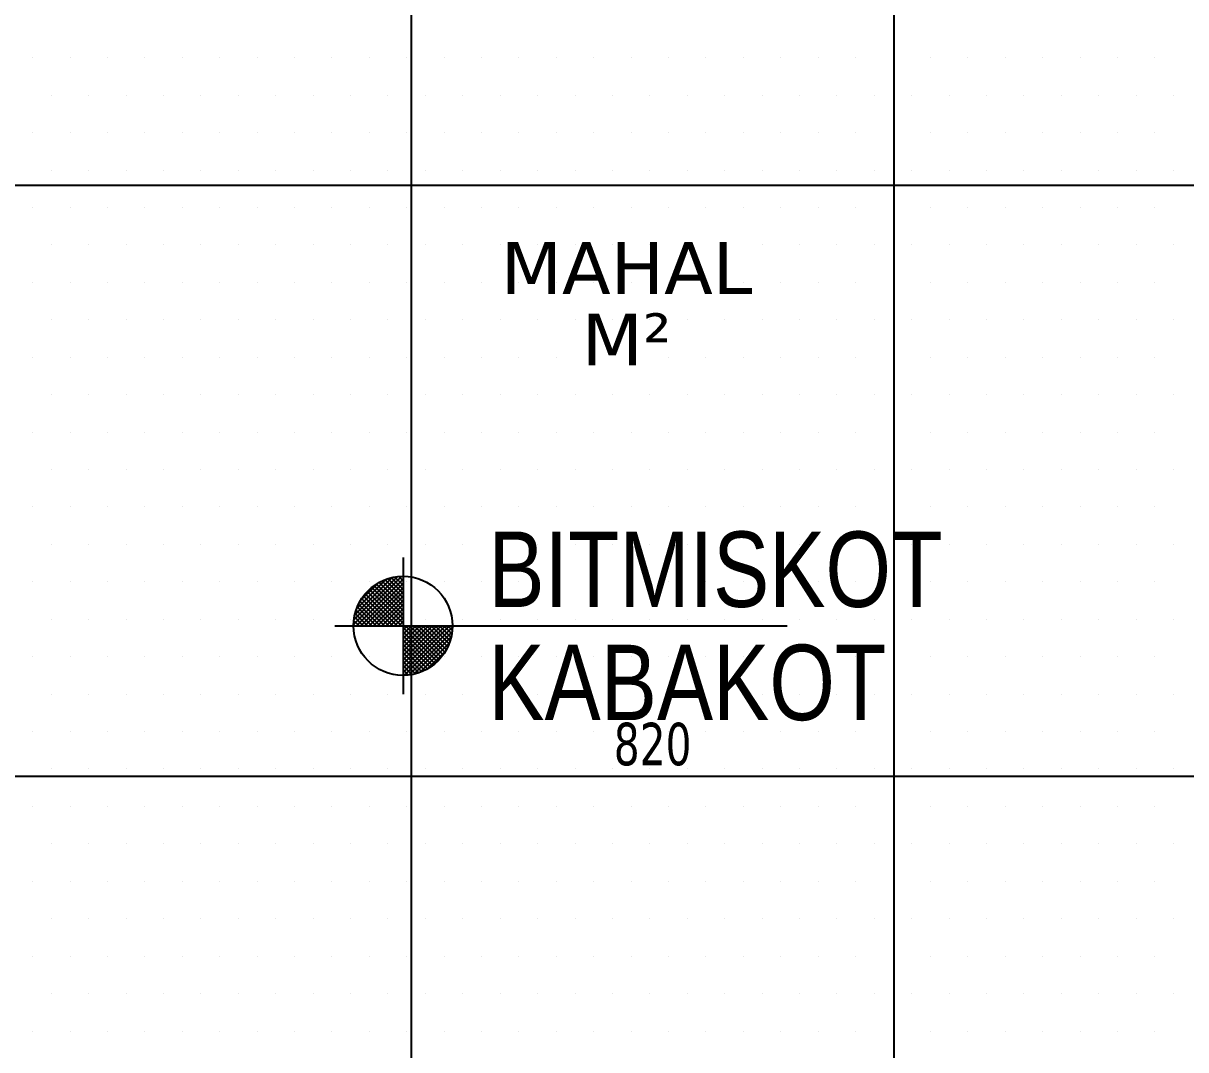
# Model space of a CAD drawing. Header units: millimetres. Extents: x 43168.9 to 43194.6, y -25545.1 to -25543.4.
# Drawn here: x 43176.5325 to 43176.6311, y -25544.1772 to -25544.0901 of the extents above; entities that cross this region are included whole.
import ezdxf
from ezdxf.enums import TextEntityAlignment as Align

# ---------------------------------------------------------------- set-up
doc = ezdxf.new("R2010")
doc.units = ezdxf.units.MM
doc.header["$LTSCALE"] = 200
doc.linetypes.add('DASHDOT2', pattern=[0.5, 0.25, -0.125, 0, -0.125])
for name, color, linetype in [('aks_sgh', 5, 'DASHDOT2'), ('olcuic_sgh', 183, 'Continuous'), ('tarama-zemin_sgh', 197, 'Continuous')]:
    doc.layers.add(name, color=color, linetype=linetype)
doc.styles.add('dim', font='VERDANA.TTF', dxfattribs={"width": 0.7})
doc.styles.add('text1', font='VERDANA.TTF')
doc.styles.add('text2', font='arial.ttf')

msp = doc.modelspace()

# ---------------------------------------------------------------- linework, layer by layer
at = {"color": 0}
for p, q in [((43176.564701, -25544.135457), (43176.564701, -25544.147057)), ((43176.558901, -25544.141257), (43176.597301, -25544.141257))]:
    msp.add_line(p, q, dxfattribs=at)
for p, q in [((43176.56051, -25544.141137), (43176.564584, -25544.137063)), ((43176.560539, -25544.140749), (43176.564195, -25544.137093)), ((43176.560626, -25544.140303), (43176.563766, -25544.137162)), ((43176.560749, -25544.141257), (43176.564701, -25544.137306)), ((43176.560773, -25544.139797), (43176.563255, -25544.137315)), ((43176.561099, -25544.139111), (43176.562553, -25544.137657)), ((43176.561108, -25544.141257), (43176.564701, -25544.137665)), ((43176.561468, -25544.141257), (43176.564701, -25544.138024)), ((43176.564701, -25544.140677), (43176.56204, -25544.138016)), ((43176.564701, -25544.140318), (43176.562244, -25544.137861)), ((43176.564701, -25544.139958), (43176.56246, -25544.137718)), ((43176.564701, -25544.139599), (43176.562679, -25544.137577)), ((43176.564701, -25544.13924), (43176.562925, -25544.137465)), ((43176.564701, -25544.138881), (43176.563172, -25544.137352)), ((43176.564701, -25544.138522), (43176.563438, -25544.137259)), ((43176.564701, -25544.138162), (43176.563715, -25544.137177)), ((43176.564701, -25544.137803), (43176.564019, -25544.137121)), ((43176.564701, -25544.137444), (43176.564332, -25544.137075)), ((43176.564701, -25544.137085), (43176.564674, -25544.137058)), ((43176.563485, -25544.141257), (43176.561191, -25544.138963)), ((43176.563844, -25544.141257), (43176.561338, -25544.138751)), ((43176.564203, -25544.141257), (43176.561501, -25544.138555)), ((43176.564562, -25544.141257), (43176.561664, -25544.138358)), ((43176.561827, -25544.141257), (43176.564701, -25544.138383)), ((43176.564701, -25544.141036), (43176.561851, -25544.138186)), ((43176.562186, -25544.141257), (43176.564701, -25544.138743)), ((43176.562048, -25544.141257), (43176.560717, -25544.139926)), ((43176.562407, -25544.141257), (43176.560825, -25544.139675)), ((43176.562766, -25544.141257), (43176.560933, -25544.139424)), ((43176.563126, -25544.141257), (43176.561053, -25544.139185)), ((43176.562545, -25544.141257), (43176.564701, -25544.139102)), ((43176.562905, -25544.141257), (43176.564701, -25544.139461)), ((43176.563264, -25544.141257), (43176.564701, -25544.13982)), ((43176.56097, -25544.141257), (43176.560534, -25544.140821)), ((43176.561329, -25544.141257), (43176.560577, -25544.140505)), ((43176.561689, -25544.141257), (43176.560647, -25544.140215)), ((43176.563623, -25544.141257), (43176.564701, -25544.140179)), ((43176.563982, -25544.141257), (43176.564701, -25544.140539)), ((43176.564341, -25544.141257), (43176.564701, -25544.140898)), ((43176.560611, -25544.141257), (43176.560508, -25544.141154)), ((43176.564701, -25544.141616), (43176.56506, -25544.141257)), ((43176.564701, -25544.141975), (43176.565419, -25544.141257)), ((43176.564701, -25544.142335), (43176.565778, -25544.141257)), ((43176.564701, -25544.142694), (43176.566137, -25544.141257)), ((43176.564701, -25544.143053), (43176.566497, -25544.141257)), ((43176.564701, -25544.143412), (43176.566856, -25544.141257)), ((43176.564701, -25544.143772), (43176.567215, -25544.141257)), ((43176.564701, -25544.144131), (43176.567574, -25544.141257)), ((43176.564701, -25544.14449), (43176.567933, -25544.141257)), ((43176.564701, -25544.144849), (43176.568293, -25544.141257)), ((43176.564701, -25544.145208), (43176.568652, -25544.141257)), ((43176.567599, -25544.144294), (43176.564701, -25544.141395)), ((43176.567403, -25544.144457), (43176.564701, -25544.141754)), ((43176.56482, -25544.145448), (43176.568895, -25544.141373)), ((43176.567772, -25544.144107), (43176.564922, -25544.141257)), ((43176.565209, -25544.145418), (43176.568865, -25544.141762)), ((43176.567942, -25544.143918), (43176.565281, -25544.141257)), ((43176.568097, -25544.143714), (43176.56564, -25544.141257)), ((43176.568239, -25544.143497), (43176.565999, -25544.141257)), ((43176.56838, -25544.143279), (43176.566358, -25544.141257)), ((43176.568493, -25544.143032), (43176.566718, -25544.141257)), ((43176.568605, -25544.142786), (43176.567077, -25544.141257)), ((43176.568699, -25544.14252), (43176.567436, -25544.141257)), ((43176.56878, -25544.142242), (43176.567795, -25544.141257)), ((43176.568836, -25544.141939), (43176.568154, -25544.141257)), ((43176.568883, -25544.141626), (43176.568514, -25544.141257)), ((43176.568899, -25544.141283), (43176.568873, -25544.141257)), ((43176.567207, -25544.14462), (43176.564701, -25544.142114)), ((43176.566994, -25544.144767), (43176.564701, -25544.142473)), ((43176.566773, -25544.144904), (43176.564701, -25544.142832)), ((43176.565655, -25544.145332), (43176.568795, -25544.142191)), ((43176.566161, -25544.145185), (43176.568643, -25544.142703)), ((43176.566534, -25544.145024), (43176.564701, -25544.143191)), ((43176.566282, -25544.145132), (43176.564701, -25544.14355)), ((43176.566031, -25544.145241), (43176.564701, -25544.14391)), ((43176.566847, -25544.144858), (43176.568301, -25544.143404)), ((43176.565742, -25544.145311), (43176.564701, -25544.144269)), ((43176.565453, -25544.145381), (43176.564701, -25544.144628)), ((43176.565137, -25544.145424), (43176.564701, -25544.144987)), ((43176.564803, -25544.145449), (43176.564701, -25544.145347))]:
    msp.add_line(p, q)
msp.add_circle((43176.564701, -25544.141257), 0.0042, dxfattribs=at)
at = {"layer": 'aks_sgh'}
msp.add_line((43176.98688, -25544.103919), (43176.184878, -25544.103919), dxfattribs=at)
at = {"layer": 'olcuic_sgh'}
for p, q in [((43176.565397, -25543.91366), (43176.565397, -25544.465169)), ((43176.606361, -25543.91366), (43176.606361, -25544.465169)), ((43176.503629, -25544.154003), (43176.668129, -25544.154003))]:
    msp.add_line(p, q, dxfattribs=at)
at = {"layer": 'tarama-zemin_sgh'}
for p, q in [((43176.533262, -25544.093075), (43176.533262, -25544.093075)), ((43176.536437, -25544.093075), (43176.536437, -25544.093075)), ((43176.539612, -25544.093075), (43176.539612, -25544.093075)), ((43176.542787, -25544.093075), (43176.542787, -25544.093075)), ((43176.545962, -25544.093075), (43176.545962, -25544.093075)), ((43176.549137, -25544.093075), (43176.549137, -25544.093075)), ((43176.552312, -25544.093075), (43176.552312, -25544.093075)), ((43176.555487, -25544.093075), (43176.555487, -25544.093075)), ((43176.558662, -25544.093075), (43176.558662, -25544.093075)), ((43176.561837, -25544.093075), (43176.561837, -25544.093075)), ((43176.565012, -25544.093075), (43176.565012, -25544.093075)), ((43176.568187, -25544.093075), (43176.568187, -25544.093075)), ((43176.571362, -25544.093075), (43176.571362, -25544.093075)), ((43176.574537, -25544.093075), (43176.574537, -25544.093075)), ((43176.577712, -25544.093075), (43176.577712, -25544.093075)), ((43176.580887, -25544.093075), (43176.580887, -25544.093075)), ((43176.584062, -25544.093075), (43176.584062, -25544.093075)), ((43176.587237, -25544.093075), (43176.587237, -25544.093075)), ((43176.590412, -25544.093075), (43176.590412, -25544.093075)), ((43176.593587, -25544.093075), (43176.593587, -25544.093075)), ((43176.596762, -25544.093075), (43176.596762, -25544.093075)), ((43176.599937, -25544.093075), (43176.599937, -25544.093075)), ((43176.603112, -25544.093075), (43176.603112, -25544.093075)), ((43176.606287, -25544.093075), (43176.606287, -25544.093075)), ((43176.609462, -25544.093075), (43176.609462, -25544.093075)), ((43176.612637, -25544.093075), (43176.612637, -25544.093075)), ((43176.615812, -25544.093075), (43176.615812, -25544.093075)), ((43176.618987, -25544.093075), (43176.618987, -25544.093075)), ((43176.622162, -25544.093075), (43176.622162, -25544.093075)), ((43176.625337, -25544.093075), (43176.625337, -25544.093075)), ((43176.628512, -25544.093075), (43176.628512, -25544.093075)), ((43176.53485, -25544.09625), (43176.53485, -25544.09625)), ((43176.538025, -25544.09625), (43176.538025, -25544.09625)), ((43176.5412, -25544.09625), (43176.5412, -25544.09625)), ((43176.544375, -25544.09625), (43176.544375, -25544.09625)), ((43176.54755, -25544.09625), (43176.54755, -25544.09625)), ((43176.550725, -25544.09625), (43176.550725, -25544.09625)), ((43176.5539, -25544.09625), (43176.5539, -25544.09625)), ((43176.557075, -25544.09625), (43176.557075, -25544.09625)), ((43176.56025, -25544.09625), (43176.56025, -25544.09625)), ((43176.563425, -25544.09625), (43176.563425, -25544.09625)), ((43176.5666, -25544.09625), (43176.5666, -25544.09625)), ((43176.569775, -25544.09625), (43176.569775, -25544.09625)), ((43176.57295, -25544.09625), (43176.57295, -25544.09625)), ((43176.576125, -25544.09625), (43176.576125, -25544.09625)), ((43176.5793, -25544.09625), (43176.5793, -25544.09625)), ((43176.582475, -25544.09625), (43176.582475, -25544.09625)), ((43176.58565, -25544.09625), (43176.58565, -25544.09625)), ((43176.588825, -25544.09625), (43176.588825, -25544.09625)), ((43176.592, -25544.09625), (43176.592, -25544.09625)), ((43176.595175, -25544.09625), (43176.595175, -25544.09625)), ((43176.59835, -25544.09625), (43176.59835, -25544.09625)), ((43176.601525, -25544.09625), (43176.601525, -25544.09625)), ((43176.6047, -25544.09625), (43176.6047, -25544.09625)), ((43176.607875, -25544.09625), (43176.607875, -25544.09625)), ((43176.61105, -25544.09625), (43176.61105, -25544.09625)), ((43176.614225, -25544.09625), (43176.614225, -25544.09625)), ((43176.6174, -25544.09625), (43176.6174, -25544.09625)), ((43176.620575, -25544.09625), (43176.620575, -25544.09625)), ((43176.62375, -25544.09625), (43176.62375, -25544.09625)), ((43176.626925, -25544.09625), (43176.626925, -25544.09625)), ((43176.6301, -25544.09625), (43176.6301, -25544.09625)), ((43176.533262, -25544.099425), (43176.533262, -25544.099425)), ((43176.536437, -25544.099425), (43176.536437, -25544.099425)), ((43176.539612, -25544.099425), (43176.539612, -25544.099425)), ((43176.542787, -25544.099425), (43176.542787, -25544.099425)), ((43176.545962, -25544.099425), (43176.545962, -25544.099425)), ((43176.549137, -25544.099425), (43176.549137, -25544.099425)), ((43176.552312, -25544.099425), (43176.552312, -25544.099425)), ((43176.555487, -25544.099425), (43176.555487, -25544.099425)), ((43176.558662, -25544.099425), (43176.558662, -25544.099425)), ((43176.561837, -25544.099425), (43176.561837, -25544.099425)), ((43176.565012, -25544.099425), (43176.565012, -25544.099425)), ((43176.568187, -25544.099425), (43176.568187, -25544.099425)), ((43176.571362, -25544.099425), (43176.571362, -25544.099425)), ((43176.574537, -25544.099425), (43176.574537, -25544.099425)), ((43176.577712, -25544.099425), (43176.577712, -25544.099425)), ((43176.580887, -25544.099425), (43176.580887, -25544.099425)), ((43176.584062, -25544.099425), (43176.584062, -25544.099425)), ((43176.587237, -25544.099425), (43176.587237, -25544.099425)), ((43176.590412, -25544.099425), (43176.590412, -25544.099425)), ((43176.593587, -25544.099425), (43176.593587, -25544.099425)), ((43176.596762, -25544.099425), (43176.596762, -25544.099425)), ((43176.599937, -25544.099425), (43176.599937, -25544.099425)), ((43176.603112, -25544.099425), (43176.603112, -25544.099425)), ((43176.606287, -25544.099425), (43176.606287, -25544.099425)), ((43176.609462, -25544.099425), (43176.609462, -25544.099425)), ((43176.612637, -25544.099425), (43176.612637, -25544.099425)), ((43176.615812, -25544.099425), (43176.615812, -25544.099425)), ((43176.618987, -25544.099425), (43176.618987, -25544.099425)), ((43176.622162, -25544.099425), (43176.622162, -25544.099425)), ((43176.625337, -25544.099425), (43176.625337, -25544.099425)), ((43176.628512, -25544.099425), (43176.628512, -25544.099425)), ((43176.53485, -25544.1026), (43176.53485, -25544.1026)), ((43176.538025, -25544.1026), (43176.538025, -25544.1026)), ((43176.5412, -25544.1026), (43176.5412, -25544.1026)), ((43176.544375, -25544.1026), (43176.544375, -25544.1026)), ((43176.54755, -25544.1026), (43176.54755, -25544.1026)), ((43176.550725, -25544.1026), (43176.550725, -25544.1026)), ((43176.5539, -25544.1026), (43176.5539, -25544.1026)), ((43176.557075, -25544.1026), (43176.557075, -25544.1026)), ((43176.56025, -25544.1026), (43176.56025, -25544.1026)), ((43176.563425, -25544.1026), (43176.563425, -25544.1026)), ((43176.5666, -25544.1026), (43176.5666, -25544.1026)), ((43176.569775, -25544.1026), (43176.569775, -25544.1026)), ((43176.57295, -25544.1026), (43176.57295, -25544.1026)), ((43176.576125, -25544.1026), (43176.576125, -25544.1026)), ((43176.5793, -25544.1026), (43176.5793, -25544.1026)), ((43176.582475, -25544.1026), (43176.582475, -25544.1026)), ((43176.58565, -25544.1026), (43176.58565, -25544.1026)), ((43176.588825, -25544.1026), (43176.588825, -25544.1026)), ((43176.592, -25544.1026), (43176.592, -25544.1026)), ((43176.595175, -25544.1026), (43176.595175, -25544.1026)), ((43176.59835, -25544.1026), (43176.59835, -25544.1026)), ((43176.601525, -25544.1026), (43176.601525, -25544.1026)), ((43176.6047, -25544.1026), (43176.6047, -25544.1026)), ((43176.607875, -25544.1026), (43176.607875, -25544.1026)), ((43176.61105, -25544.1026), (43176.61105, -25544.1026)), ((43176.614225, -25544.1026), (43176.614225, -25544.1026)), ((43176.6174, -25544.1026), (43176.6174, -25544.1026)), ((43176.620575, -25544.1026), (43176.620575, -25544.1026)), ((43176.62375, -25544.1026), (43176.62375, -25544.1026)), ((43176.626925, -25544.1026), (43176.626925, -25544.1026)), ((43176.6301, -25544.1026), (43176.6301, -25544.1026)), ((43176.533262, -25544.105775), (43176.533262, -25544.105775)), ((43176.536437, -25544.105775), (43176.536437, -25544.105775)), ((43176.539612, -25544.105775), (43176.539612, -25544.105775)), ((43176.542787, -25544.105775), (43176.542787, -25544.105775)), ((43176.545962, -25544.105775), (43176.545962, -25544.105775)), ((43176.549137, -25544.105775), (43176.549137, -25544.105775)), ((43176.552312, -25544.105775), (43176.552312, -25544.105775)), ((43176.555487, -25544.105775), (43176.555487, -25544.105775)), ((43176.558662, -25544.105775), (43176.558662, -25544.105775)), ((43176.561837, -25544.105775), (43176.561837, -25544.105775)), ((43176.565012, -25544.105775), (43176.565012, -25544.105775)), ((43176.568187, -25544.105775), (43176.568187, -25544.105775)), ((43176.571362, -25544.105775), (43176.571362, -25544.105775)), ((43176.574537, -25544.105775), (43176.574537, -25544.105775)), ((43176.577712, -25544.105775), (43176.577712, -25544.105775)), ((43176.580887, -25544.105775), (43176.580887, -25544.105775)), ((43176.584062, -25544.105775), (43176.584062, -25544.105775)), ((43176.587237, -25544.105775), (43176.587237, -25544.105775)), ((43176.590412, -25544.105775), (43176.590412, -25544.105775)), ((43176.593587, -25544.105775), (43176.593587, -25544.105775)), ((43176.596762, -25544.105775), (43176.596762, -25544.105775)), ((43176.599937, -25544.105775), (43176.599937, -25544.105775)), ((43176.603112, -25544.105775), (43176.603112, -25544.105775)), ((43176.606287, -25544.105775), (43176.606287, -25544.105775)), ((43176.609462, -25544.105775), (43176.609462, -25544.105775)), ((43176.612637, -25544.105775), (43176.612637, -25544.105775)), ((43176.615812, -25544.105775), (43176.615812, -25544.105775)), ((43176.618987, -25544.105775), (43176.618987, -25544.105775)), ((43176.622162, -25544.105775), (43176.622162, -25544.105775)), ((43176.625337, -25544.105775), (43176.625337, -25544.105775)), ((43176.628512, -25544.105775), (43176.628512, -25544.105775)), ((43176.53485, -25544.10895), (43176.53485, -25544.10895)), ((43176.538025, -25544.10895), (43176.538025, -25544.10895)), ((43176.5412, -25544.10895), (43176.5412, -25544.10895)), ((43176.544375, -25544.10895), (43176.544375, -25544.10895)), ((43176.54755, -25544.10895), (43176.54755, -25544.10895)), ((43176.550725, -25544.10895), (43176.550725, -25544.10895)), ((43176.5539, -25544.10895), (43176.5539, -25544.10895)), ((43176.557075, -25544.10895), (43176.557075, -25544.10895)), ((43176.56025, -25544.10895), (43176.56025, -25544.10895)), ((43176.563425, -25544.10895), (43176.563425, -25544.10895)), ((43176.5666, -25544.10895), (43176.5666, -25544.10895)), ((43176.569775, -25544.10895), (43176.569775, -25544.10895)), ((43176.57295, -25544.10895), (43176.57295, -25544.10895)), ((43176.576125, -25544.10895), (43176.576125, -25544.10895)), ((43176.5793, -25544.10895), (43176.5793, -25544.10895)), ((43176.582475, -25544.10895), (43176.582475, -25544.10895)), ((43176.58565, -25544.10895), (43176.58565, -25544.10895)), ((43176.588825, -25544.10895), (43176.588825, -25544.10895)), ((43176.592, -25544.10895), (43176.592, -25544.10895)), ((43176.595175, -25544.10895), (43176.595175, -25544.10895)), ((43176.59835, -25544.10895), (43176.59835, -25544.10895)), ((43176.601525, -25544.10895), (43176.601525, -25544.10895)), ((43176.6047, -25544.10895), (43176.6047, -25544.10895)), ((43176.607875, -25544.10895), (43176.607875, -25544.10895)), ((43176.61105, -25544.10895), (43176.61105, -25544.10895)), ((43176.614225, -25544.10895), (43176.614225, -25544.10895)), ((43176.6174, -25544.10895), (43176.6174, -25544.10895)), ((43176.620575, -25544.10895), (43176.620575, -25544.10895)), ((43176.62375, -25544.10895), (43176.62375, -25544.10895)), ((43176.626925, -25544.10895), (43176.626925, -25544.10895)), ((43176.6301, -25544.10895), (43176.6301, -25544.10895)), ((43176.533262, -25544.112125), (43176.533262, -25544.112125)), ((43176.536437, -25544.112125), (43176.536437, -25544.112125)), ((43176.539612, -25544.112125), (43176.539612, -25544.112125)), ((43176.542787, -25544.112125), (43176.542787, -25544.112125)), ((43176.545962, -25544.112125), (43176.545962, -25544.112125)), ((43176.549137, -25544.112125), (43176.549137, -25544.112125)), ((43176.552312, -25544.112125), (43176.552312, -25544.112125)), ((43176.555487, -25544.112125), (43176.555487, -25544.112125)), ((43176.558662, -25544.112125), (43176.558662, -25544.112125)), ((43176.561837, -25544.112125), (43176.561837, -25544.112125)), ((43176.565012, -25544.112125), (43176.565012, -25544.112125)), ((43176.568187, -25544.112125), (43176.568187, -25544.112125)), ((43176.571362, -25544.112125), (43176.571362, -25544.112125)), ((43176.574537, -25544.112125), (43176.574537, -25544.112125)), ((43176.577712, -25544.112125), (43176.577712, -25544.112125)), ((43176.580887, -25544.112125), (43176.580887, -25544.112125)), ((43176.584062, -25544.112125), (43176.584062, -25544.112125)), ((43176.587237, -25544.112125), (43176.587237, -25544.112125)), ((43176.590412, -25544.112125), (43176.590412, -25544.112125)), ((43176.593587, -25544.112125), (43176.593587, -25544.112125)), ((43176.596762, -25544.112125), (43176.596762, -25544.112125)), ((43176.599937, -25544.112125), (43176.599937, -25544.112125)), ((43176.603112, -25544.112125), (43176.603112, -25544.112125)), ((43176.606287, -25544.112125), (43176.606287, -25544.112125)), ((43176.609462, -25544.112125), (43176.609462, -25544.112125)), ((43176.612637, -25544.112125), (43176.612637, -25544.112125)), ((43176.615812, -25544.112125), (43176.615812, -25544.112125)), ((43176.618987, -25544.112125), (43176.618987, -25544.112125)), ((43176.622162, -25544.112125), (43176.622162, -25544.112125)), ((43176.625337, -25544.112125), (43176.625337, -25544.112125)), ((43176.628512, -25544.112125), (43176.628512, -25544.112125)), ((43176.53485, -25544.1153), (43176.53485, -25544.1153)), ((43176.538025, -25544.1153), (43176.538025, -25544.1153)), ((43176.5412, -25544.1153), (43176.5412, -25544.1153)), ((43176.544375, -25544.1153), (43176.544375, -25544.1153)), ((43176.54755, -25544.1153), (43176.54755, -25544.1153)), ((43176.550725, -25544.1153), (43176.550725, -25544.1153)), ((43176.5539, -25544.1153), (43176.5539, -25544.1153)), ((43176.557075, -25544.1153), (43176.557075, -25544.1153)), ((43176.56025, -25544.1153), (43176.56025, -25544.1153)), ((43176.563425, -25544.1153), (43176.563425, -25544.1153)), ((43176.5666, -25544.1153), (43176.5666, -25544.1153)), ((43176.569775, -25544.1153), (43176.569775, -25544.1153)), ((43176.57295, -25544.1153), (43176.57295, -25544.1153)), ((43176.576125, -25544.1153), (43176.576125, -25544.1153)), ((43176.5793, -25544.1153), (43176.5793, -25544.1153)), ((43176.582475, -25544.1153), (43176.582475, -25544.1153)), ((43176.58565, -25544.1153), (43176.58565, -25544.1153)), ((43176.588825, -25544.1153), (43176.588825, -25544.1153)), ((43176.592, -25544.1153), (43176.592, -25544.1153)), ((43176.595175, -25544.1153), (43176.595175, -25544.1153)), ((43176.59835, -25544.1153), (43176.59835, -25544.1153)), ((43176.601525, -25544.1153), (43176.601525, -25544.1153)), ((43176.6047, -25544.1153), (43176.6047, -25544.1153)), ((43176.607875, -25544.1153), (43176.607875, -25544.1153)), ((43176.61105, -25544.1153), (43176.61105, -25544.1153)), ((43176.614225, -25544.1153), (43176.614225, -25544.1153)), ((43176.6174, -25544.1153), (43176.6174, -25544.1153)), ((43176.620575, -25544.1153), (43176.620575, -25544.1153)), ((43176.62375, -25544.1153), (43176.62375, -25544.1153)), ((43176.626925, -25544.1153), (43176.626925, -25544.1153)), ((43176.6301, -25544.1153), (43176.6301, -25544.1153)), ((43176.533262, -25544.118475), (43176.533262, -25544.118475)), ((43176.536437, -25544.118475), (43176.536437, -25544.118475)), ((43176.539612, -25544.118475), (43176.539612, -25544.118475)), ((43176.542787, -25544.118475), (43176.542787, -25544.118475)), ((43176.545962, -25544.118475), (43176.545962, -25544.118475)), ((43176.549137, -25544.118475), (43176.549137, -25544.118475)), ((43176.552312, -25544.118475), (43176.552312, -25544.118475)), ((43176.555487, -25544.118475), (43176.555487, -25544.118475)), ((43176.558662, -25544.118475), (43176.558662, -25544.118475)), ((43176.561837, -25544.118475), (43176.561837, -25544.118475)), ((43176.565012, -25544.118475), (43176.565012, -25544.118475)), ((43176.568187, -25544.118475), (43176.568187, -25544.118475)), ((43176.571362, -25544.118475), (43176.571362, -25544.118475)), ((43176.574537, -25544.118475), (43176.574537, -25544.118475)), ((43176.577712, -25544.118475), (43176.577712, -25544.118475)), ((43176.580887, -25544.118475), (43176.580887, -25544.118475)), ((43176.584062, -25544.118475), (43176.584062, -25544.118475)), ((43176.587237, -25544.118475), (43176.587237, -25544.118475)), ((43176.590412, -25544.118475), (43176.590412, -25544.118475)), ((43176.593587, -25544.118475), (43176.593587, -25544.118475)), ((43176.596762, -25544.118475), (43176.596762, -25544.118475)), ((43176.599937, -25544.118475), (43176.599937, -25544.118475)), ((43176.603112, -25544.118475), (43176.603112, -25544.118475)), ((43176.606287, -25544.118475), (43176.606287, -25544.118475)), ((43176.609462, -25544.118475), (43176.609462, -25544.118475)), ((43176.612637, -25544.118475), (43176.612637, -25544.118475)), ((43176.615812, -25544.118475), (43176.615812, -25544.118475)), ((43176.618987, -25544.118475), (43176.618987, -25544.118475)), ((43176.622162, -25544.118475), (43176.622162, -25544.118475)), ((43176.625337, -25544.118475), (43176.625337, -25544.118475)), ((43176.628512, -25544.118475), (43176.628512, -25544.118475)), ((43176.53485, -25544.12165), (43176.53485, -25544.12165)), ((43176.538025, -25544.12165), (43176.538025, -25544.12165)), ((43176.5412, -25544.12165), (43176.5412, -25544.12165)), ((43176.544375, -25544.12165), (43176.544375, -25544.12165)), ((43176.54755, -25544.12165), (43176.54755, -25544.12165)), ((43176.550725, -25544.12165), (43176.550725, -25544.12165)), ((43176.5539, -25544.12165), (43176.5539, -25544.12165)), ((43176.557075, -25544.12165), (43176.557075, -25544.12165)), ((43176.56025, -25544.12165), (43176.56025, -25544.12165)), ((43176.563425, -25544.12165), (43176.563425, -25544.12165)), ((43176.5666, -25544.12165), (43176.5666, -25544.12165)), ((43176.569775, -25544.12165), (43176.569775, -25544.12165)), ((43176.57295, -25544.12165), (43176.57295, -25544.12165)), ((43176.576125, -25544.12165), (43176.576125, -25544.12165)), ((43176.5793, -25544.12165), (43176.5793, -25544.12165)), ((43176.582475, -25544.12165), (43176.582475, -25544.12165)), ((43176.58565, -25544.12165), (43176.58565, -25544.12165)), ((43176.588825, -25544.12165), (43176.588825, -25544.12165)), ((43176.592, -25544.12165), (43176.592, -25544.12165)), ((43176.595175, -25544.12165), (43176.595175, -25544.12165)), ((43176.59835, -25544.12165), (43176.59835, -25544.12165)), ((43176.601525, -25544.12165), (43176.601525, -25544.12165)), ((43176.6047, -25544.12165), (43176.6047, -25544.12165)), ((43176.607875, -25544.12165), (43176.607875, -25544.12165)), ((43176.61105, -25544.12165), (43176.61105, -25544.12165)), ((43176.614225, -25544.12165), (43176.614225, -25544.12165)), ((43176.6174, -25544.12165), (43176.6174, -25544.12165)), ((43176.620575, -25544.12165), (43176.620575, -25544.12165)), ((43176.62375, -25544.12165), (43176.62375, -25544.12165)), ((43176.626925, -25544.12165), (43176.626925, -25544.12165)), ((43176.6301, -25544.12165), (43176.6301, -25544.12165)), ((43176.533262, -25544.124825), (43176.533262, -25544.124825)), ((43176.536437, -25544.124825), (43176.536437, -25544.124825)), ((43176.539612, -25544.124825), (43176.539612, -25544.124825)), ((43176.542787, -25544.124825), (43176.542787, -25544.124825)), ((43176.545962, -25544.124825), (43176.545962, -25544.124825)), ((43176.549137, -25544.124825), (43176.549137, -25544.124825)), ((43176.552312, -25544.124825), (43176.552312, -25544.124825)), ((43176.555487, -25544.124825), (43176.555487, -25544.124825)), ((43176.558662, -25544.124825), (43176.558662, -25544.124825)), ((43176.561837, -25544.124825), (43176.561837, -25544.124825)), ((43176.565012, -25544.124825), (43176.565012, -25544.124825)), ((43176.568187, -25544.124825), (43176.568187, -25544.124825)), ((43176.571362, -25544.124825), (43176.571362, -25544.124825)), ((43176.574537, -25544.124825), (43176.574537, -25544.124825)), ((43176.577712, -25544.124825), (43176.577712, -25544.124825)), ((43176.580887, -25544.124825), (43176.580887, -25544.124825)), ((43176.584062, -25544.124825), (43176.584062, -25544.124825)), ((43176.587237, -25544.124825), (43176.587237, -25544.124825)), ((43176.590412, -25544.124825), (43176.590412, -25544.124825)), ((43176.593587, -25544.124825), (43176.593587, -25544.124825)), ((43176.596762, -25544.124825), (43176.596762, -25544.124825)), ((43176.599937, -25544.124825), (43176.599937, -25544.124825)), ((43176.603112, -25544.124825), (43176.603112, -25544.124825)), ((43176.606287, -25544.124825), (43176.606287, -25544.124825)), ((43176.609462, -25544.124825), (43176.609462, -25544.124825)), ((43176.612637, -25544.124825), (43176.612637, -25544.124825)), ((43176.615812, -25544.124825), (43176.615812, -25544.124825)), ((43176.618987, -25544.124825), (43176.618987, -25544.124825)), ((43176.622162, -25544.124825), (43176.622162, -25544.124825)), ((43176.625337, -25544.124825), (43176.625337, -25544.124825)), ((43176.628512, -25544.124825), (43176.628512, -25544.124825)), ((43176.53485, -25544.128), (43176.53485, -25544.128)), ((43176.538025, -25544.128), (43176.538025, -25544.128)), ((43176.5412, -25544.128), (43176.5412, -25544.128)), ((43176.544375, -25544.128), (43176.544375, -25544.128)), ((43176.54755, -25544.128), (43176.54755, -25544.128)), ((43176.550725, -25544.128), (43176.550725, -25544.128)), ((43176.5539, -25544.128), (43176.5539, -25544.128)), ((43176.557075, -25544.128), (43176.557075, -25544.128)), ((43176.56025, -25544.128), (43176.56025, -25544.128)), ((43176.563425, -25544.128), (43176.563425, -25544.128)), ((43176.5666, -25544.128), (43176.5666, -25544.128)), ((43176.569775, -25544.128), (43176.569775, -25544.128)), ((43176.57295, -25544.128), (43176.57295, -25544.128)), ((43176.576125, -25544.128), (43176.576125, -25544.128)), ((43176.5793, -25544.128), (43176.5793, -25544.128)), ((43176.582475, -25544.128), (43176.582475, -25544.128)), ((43176.58565, -25544.128), (43176.58565, -25544.128)), ((43176.588825, -25544.128), (43176.588825, -25544.128)), ((43176.592, -25544.128), (43176.592, -25544.128)), ((43176.595175, -25544.128), (43176.595175, -25544.128)), ((43176.59835, -25544.128), (43176.59835, -25544.128)), ((43176.601525, -25544.128), (43176.601525, -25544.128)), ((43176.6047, -25544.128), (43176.6047, -25544.128)), ((43176.607875, -25544.128), (43176.607875, -25544.128)), ((43176.61105, -25544.128), (43176.61105, -25544.128)), ((43176.614225, -25544.128), (43176.614225, -25544.128)), ((43176.6174, -25544.128), (43176.6174, -25544.128)), ((43176.620575, -25544.128), (43176.620575, -25544.128)), ((43176.62375, -25544.128), (43176.62375, -25544.128)), ((43176.626925, -25544.128), (43176.626925, -25544.128)), ((43176.6301, -25544.128), (43176.6301, -25544.128)), ((43176.533262, -25544.131175), (43176.533262, -25544.131175)), ((43176.536437, -25544.131175), (43176.536437, -25544.131175)), ((43176.539612, -25544.131175), (43176.539612, -25544.131175)), ((43176.542787, -25544.131175), (43176.542787, -25544.131175)), ((43176.545962, -25544.131175), (43176.545962, -25544.131175)), ((43176.549137, -25544.131175), (43176.549137, -25544.131175)), ((43176.552312, -25544.131175), (43176.552312, -25544.131175)), ((43176.555487, -25544.131175), (43176.555487, -25544.131175)), ((43176.558662, -25544.131175), (43176.558662, -25544.131175)), ((43176.561837, -25544.131175), (43176.561837, -25544.131175)), ((43176.565012, -25544.131175), (43176.565012, -25544.131175)), ((43176.568187, -25544.131175), (43176.568187, -25544.131175)), ((43176.571362, -25544.131175), (43176.571362, -25544.131175)), ((43176.574537, -25544.131175), (43176.574537, -25544.131175)), ((43176.577712, -25544.131175), (43176.577712, -25544.131175)), ((43176.580887, -25544.131175), (43176.580887, -25544.131175)), ((43176.584062, -25544.131175), (43176.584062, -25544.131175)), ((43176.587237, -25544.131175), (43176.587237, -25544.131175)), ((43176.590412, -25544.131175), (43176.590412, -25544.131175)), ((43176.593587, -25544.131175), (43176.593587, -25544.131175)), ((43176.596762, -25544.131175), (43176.596762, -25544.131175)), ((43176.599937, -25544.131175), (43176.599937, -25544.131175)), ((43176.603112, -25544.131175), (43176.603112, -25544.131175)), ((43176.606287, -25544.131175), (43176.606287, -25544.131175)), ((43176.609462, -25544.131175), (43176.609462, -25544.131175)), ((43176.612637, -25544.131175), (43176.612637, -25544.131175)), ((43176.615812, -25544.131175), (43176.615812, -25544.131175)), ((43176.618987, -25544.131175), (43176.618987, -25544.131175)), ((43176.622162, -25544.131175), (43176.622162, -25544.131175)), ((43176.625337, -25544.131175), (43176.625337, -25544.131175)), ((43176.628512, -25544.131175), (43176.628512, -25544.131175)), ((43176.53485, -25544.13435), (43176.53485, -25544.13435)), ((43176.538025, -25544.13435), (43176.538025, -25544.13435)), ((43176.5412, -25544.13435), (43176.5412, -25544.13435)), ((43176.544375, -25544.13435), (43176.544375, -25544.13435)), ((43176.54755, -25544.13435), (43176.54755, -25544.13435)), ((43176.550725, -25544.13435), (43176.550725, -25544.13435)), ((43176.5539, -25544.13435), (43176.5539, -25544.13435)), ((43176.557075, -25544.13435), (43176.557075, -25544.13435)), ((43176.56025, -25544.13435), (43176.56025, -25544.13435)), ((43176.563425, -25544.13435), (43176.563425, -25544.13435)), ((43176.5666, -25544.13435), (43176.5666, -25544.13435)), ((43176.569775, -25544.13435), (43176.569775, -25544.13435)), ((43176.57295, -25544.13435), (43176.57295, -25544.13435)), ((43176.576125, -25544.13435), (43176.576125, -25544.13435)), ((43176.5793, -25544.13435), (43176.5793, -25544.13435)), ((43176.582475, -25544.13435), (43176.582475, -25544.13435)), ((43176.58565, -25544.13435), (43176.58565, -25544.13435)), ((43176.588825, -25544.13435), (43176.588825, -25544.13435)), ((43176.592, -25544.13435), (43176.592, -25544.13435)), ((43176.595175, -25544.13435), (43176.595175, -25544.13435)), ((43176.59835, -25544.13435), (43176.59835, -25544.13435)), ((43176.601525, -25544.13435), (43176.601525, -25544.13435)), ((43176.6047, -25544.13435), (43176.6047, -25544.13435)), ((43176.607875, -25544.13435), (43176.607875, -25544.13435)), ((43176.61105, -25544.13435), (43176.61105, -25544.13435)), ((43176.614225, -25544.13435), (43176.614225, -25544.13435)), ((43176.6174, -25544.13435), (43176.6174, -25544.13435)), ((43176.620575, -25544.13435), (43176.620575, -25544.13435)), ((43176.62375, -25544.13435), (43176.62375, -25544.13435)), ((43176.626925, -25544.13435), (43176.626925, -25544.13435)), ((43176.6301, -25544.13435), (43176.6301, -25544.13435)), ((43176.533262, -25544.137525), (43176.533262, -25544.137525)), ((43176.536437, -25544.137525), (43176.536437, -25544.137525)), ((43176.539612, -25544.137525), (43176.539612, -25544.137525)), ((43176.542787, -25544.137525), (43176.542787, -25544.137525)), ((43176.545962, -25544.137525), (43176.545962, -25544.137525)), ((43176.549137, -25544.137525), (43176.549137, -25544.137525)), ((43176.552312, -25544.137525), (43176.552312, -25544.137525)), ((43176.555487, -25544.137525), (43176.555487, -25544.137525)), ((43176.558662, -25544.137525), (43176.558662, -25544.137525)), ((43176.561837, -25544.137525), (43176.561837, -25544.137525)), ((43176.565012, -25544.137525), (43176.565012, -25544.137525)), ((43176.568187, -25544.137525), (43176.568187, -25544.137525)), ((43176.571362, -25544.137525), (43176.571362, -25544.137525)), ((43176.574537, -25544.137525), (43176.574537, -25544.137525)), ((43176.577712, -25544.137525), (43176.577712, -25544.137525)), ((43176.580887, -25544.137525), (43176.580887, -25544.137525)), ((43176.584062, -25544.137525), (43176.584062, -25544.137525)), ((43176.587237, -25544.137525), (43176.587237, -25544.137525)), ((43176.590412, -25544.137525), (43176.590412, -25544.137525)), ((43176.593587, -25544.137525), (43176.593587, -25544.137525)), ((43176.596762, -25544.137525), (43176.596762, -25544.137525)), ((43176.599937, -25544.137525), (43176.599937, -25544.137525)), ((43176.603112, -25544.137525), (43176.603112, -25544.137525)), ((43176.606287, -25544.137525), (43176.606287, -25544.137525)), ((43176.609462, -25544.137525), (43176.609462, -25544.137525)), ((43176.612637, -25544.137525), (43176.612637, -25544.137525)), ((43176.615812, -25544.137525), (43176.615812, -25544.137525)), ((43176.618987, -25544.137525), (43176.618987, -25544.137525)), ((43176.622162, -25544.137525), (43176.622162, -25544.137525)), ((43176.625337, -25544.137525), (43176.625337, -25544.137525)), ((43176.628512, -25544.137525), (43176.628512, -25544.137525)), ((43176.53485, -25544.1407), (43176.53485, -25544.1407)), ((43176.538025, -25544.1407), (43176.538025, -25544.1407)), ((43176.5412, -25544.1407), (43176.5412, -25544.1407)), ((43176.544375, -25544.1407), (43176.544375, -25544.1407)), ((43176.54755, -25544.1407), (43176.54755, -25544.1407)), ((43176.550725, -25544.1407), (43176.550725, -25544.1407)), ((43176.5539, -25544.1407), (43176.5539, -25544.1407)), ((43176.557075, -25544.1407), (43176.557075, -25544.1407)), ((43176.56025, -25544.1407), (43176.56025, -25544.1407)), ((43176.563425, -25544.1407), (43176.563425, -25544.1407)), ((43176.5666, -25544.1407), (43176.5666, -25544.1407)), ((43176.569775, -25544.1407), (43176.569775, -25544.1407)), ((43176.57295, -25544.1407), (43176.57295, -25544.1407)), ((43176.576125, -25544.1407), (43176.576125, -25544.1407)), ((43176.5793, -25544.1407), (43176.5793, -25544.1407)), ((43176.582475, -25544.1407), (43176.582475, -25544.1407)), ((43176.58565, -25544.1407), (43176.58565, -25544.1407)), ((43176.588825, -25544.1407), (43176.588825, -25544.1407)), ((43176.592, -25544.1407), (43176.592, -25544.1407)), ((43176.595175, -25544.1407), (43176.595175, -25544.1407)), ((43176.59835, -25544.1407), (43176.59835, -25544.1407)), ((43176.601525, -25544.1407), (43176.601525, -25544.1407)), ((43176.6047, -25544.1407), (43176.6047, -25544.1407)), ((43176.607875, -25544.1407), (43176.607875, -25544.1407)), ((43176.61105, -25544.1407), (43176.61105, -25544.1407)), ((43176.614225, -25544.1407), (43176.614225, -25544.1407)), ((43176.6174, -25544.1407), (43176.6174, -25544.1407)), ((43176.620575, -25544.1407), (43176.620575, -25544.1407)), ((43176.62375, -25544.1407), (43176.62375, -25544.1407)), ((43176.626925, -25544.1407), (43176.626925, -25544.1407)), ((43176.6301, -25544.1407), (43176.6301, -25544.1407)), ((43176.533262, -25544.143875), (43176.533262, -25544.143875)), ((43176.536437, -25544.143875), (43176.536437, -25544.143875)), ((43176.539612, -25544.143875), (43176.539612, -25544.143875)), ((43176.542787, -25544.143875), (43176.542787, -25544.143875)), ((43176.545962, -25544.143875), (43176.545962, -25544.143875)), ((43176.549137, -25544.143875), (43176.549137, -25544.143875)), ((43176.552312, -25544.143875), (43176.552312, -25544.143875)), ((43176.555487, -25544.143875), (43176.555487, -25544.143875)), ((43176.558662, -25544.143875), (43176.558662, -25544.143875)), ((43176.561837, -25544.143875), (43176.561837, -25544.143875)), ((43176.565012, -25544.143875), (43176.565012, -25544.143875)), ((43176.568187, -25544.143875), (43176.568187, -25544.143875)), ((43176.571362, -25544.143875), (43176.571362, -25544.143875)), ((43176.574537, -25544.143875), (43176.574537, -25544.143875)), ((43176.577712, -25544.143875), (43176.577712, -25544.143875)), ((43176.580887, -25544.143875), (43176.580887, -25544.143875)), ((43176.584062, -25544.143875), (43176.584062, -25544.143875)), ((43176.587237, -25544.143875), (43176.587237, -25544.143875)), ((43176.590412, -25544.143875), (43176.590412, -25544.143875)), ((43176.593587, -25544.143875), (43176.593587, -25544.143875)), ((43176.596762, -25544.143875), (43176.596762, -25544.143875)), ((43176.599937, -25544.143875), (43176.599937, -25544.143875)), ((43176.603112, -25544.143875), (43176.603112, -25544.143875)), ((43176.606287, -25544.143875), (43176.606287, -25544.143875)), ((43176.609462, -25544.143875), (43176.609462, -25544.143875)), ((43176.612637, -25544.143875), (43176.612637, -25544.143875)), ((43176.615812, -25544.143875), (43176.615812, -25544.143875)), ((43176.618987, -25544.143875), (43176.618987, -25544.143875)), ((43176.622162, -25544.143875), (43176.622162, -25544.143875)), ((43176.625337, -25544.143875), (43176.625337, -25544.143875)), ((43176.628512, -25544.143875), (43176.628512, -25544.143875)), ((43176.53485, -25544.14705), (43176.53485, -25544.14705)), ((43176.538025, -25544.14705), (43176.538025, -25544.14705)), ((43176.5412, -25544.14705), (43176.5412, -25544.14705)), ((43176.544375, -25544.14705), (43176.544375, -25544.14705)), ((43176.54755, -25544.14705), (43176.54755, -25544.14705)), ((43176.550725, -25544.14705), (43176.550725, -25544.14705)), ((43176.5539, -25544.14705), (43176.5539, -25544.14705)), ((43176.557075, -25544.14705), (43176.557075, -25544.14705)), ((43176.56025, -25544.14705), (43176.56025, -25544.14705)), ((43176.563425, -25544.14705), (43176.563425, -25544.14705)), ((43176.5666, -25544.14705), (43176.5666, -25544.14705)), ((43176.569775, -25544.14705), (43176.569775, -25544.14705)), ((43176.57295, -25544.14705), (43176.57295, -25544.14705)), ((43176.576125, -25544.14705), (43176.576125, -25544.14705)), ((43176.5793, -25544.14705), (43176.5793, -25544.14705)), ((43176.582475, -25544.14705), (43176.582475, -25544.14705)), ((43176.58565, -25544.14705), (43176.58565, -25544.14705)), ((43176.588825, -25544.14705), (43176.588825, -25544.14705)), ((43176.592, -25544.14705), (43176.592, -25544.14705)), ((43176.595175, -25544.14705), (43176.595175, -25544.14705)), ((43176.59835, -25544.14705), (43176.59835, -25544.14705)), ((43176.601525, -25544.14705), (43176.601525, -25544.14705)), ((43176.6047, -25544.14705), (43176.6047, -25544.14705)), ((43176.607875, -25544.14705), (43176.607875, -25544.14705)), ((43176.61105, -25544.14705), (43176.61105, -25544.14705)), ((43176.614225, -25544.14705), (43176.614225, -25544.14705)), ((43176.6174, -25544.14705), (43176.6174, -25544.14705)), ((43176.620575, -25544.14705), (43176.620575, -25544.14705)), ((43176.62375, -25544.14705), (43176.62375, -25544.14705)), ((43176.626925, -25544.14705), (43176.626925, -25544.14705)), ((43176.6301, -25544.14705), (43176.6301, -25544.14705)), ((43176.533262, -25544.150225), (43176.533262, -25544.150225)), ((43176.536437, -25544.150225), (43176.536437, -25544.150225)), ((43176.539612, -25544.150225), (43176.539612, -25544.150225)), ((43176.542787, -25544.150225), (43176.542787, -25544.150225)), ((43176.545962, -25544.150225), (43176.545962, -25544.150225)), ((43176.549137, -25544.150225), (43176.549137, -25544.150225)), ((43176.552312, -25544.150225), (43176.552312, -25544.150225)), ((43176.555487, -25544.150225), (43176.555487, -25544.150225)), ((43176.558662, -25544.150225), (43176.558662, -25544.150225)), ((43176.561837, -25544.150225), (43176.561837, -25544.150225)), ((43176.565012, -25544.150225), (43176.565012, -25544.150225)), ((43176.568187, -25544.150225), (43176.568187, -25544.150225)), ((43176.571362, -25544.150225), (43176.571362, -25544.150225)), ((43176.574537, -25544.150225), (43176.574537, -25544.150225)), ((43176.577712, -25544.150225), (43176.577712, -25544.150225)), ((43176.580887, -25544.150225), (43176.580887, -25544.150225)), ((43176.584062, -25544.150225), (43176.584062, -25544.150225)), ((43176.587237, -25544.150225), (43176.587237, -25544.150225)), ((43176.590412, -25544.150225), (43176.590412, -25544.150225)), ((43176.593587, -25544.150225), (43176.593587, -25544.150225)), ((43176.596762, -25544.150225), (43176.596762, -25544.150225)), ((43176.599937, -25544.150225), (43176.599937, -25544.150225)), ((43176.603112, -25544.150225), (43176.603112, -25544.150225)), ((43176.606287, -25544.150225), (43176.606287, -25544.150225)), ((43176.609462, -25544.150225), (43176.609462, -25544.150225)), ((43176.612637, -25544.150225), (43176.612637, -25544.150225)), ((43176.615812, -25544.150225), (43176.615812, -25544.150225)), ((43176.618987, -25544.150225), (43176.618987, -25544.150225)), ((43176.622162, -25544.150225), (43176.622162, -25544.150225)), ((43176.625337, -25544.150225), (43176.625337, -25544.150225)), ((43176.628512, -25544.150225), (43176.628512, -25544.150225)), ((43176.53485, -25544.1534), (43176.53485, -25544.1534)), ((43176.538025, -25544.1534), (43176.538025, -25544.1534)), ((43176.5412, -25544.1534), (43176.5412, -25544.1534)), ((43176.544375, -25544.1534), (43176.544375, -25544.1534)), ((43176.54755, -25544.1534), (43176.54755, -25544.1534)), ((43176.550725, -25544.1534), (43176.550725, -25544.1534)), ((43176.5539, -25544.1534), (43176.5539, -25544.1534)), ((43176.557075, -25544.1534), (43176.557075, -25544.1534)), ((43176.56025, -25544.1534), (43176.56025, -25544.1534)), ((43176.563425, -25544.1534), (43176.563425, -25544.1534)), ((43176.5666, -25544.1534), (43176.5666, -25544.1534)), ((43176.569775, -25544.1534), (43176.569775, -25544.1534)), ((43176.57295, -25544.1534), (43176.57295, -25544.1534)), ((43176.576125, -25544.1534), (43176.576125, -25544.1534)), ((43176.5793, -25544.1534), (43176.5793, -25544.1534)), ((43176.582475, -25544.1534), (43176.582475, -25544.1534)), ((43176.58565, -25544.1534), (43176.58565, -25544.1534)), ((43176.588825, -25544.1534), (43176.588825, -25544.1534)), ((43176.592, -25544.1534), (43176.592, -25544.1534)), ((43176.595175, -25544.1534), (43176.595175, -25544.1534)), ((43176.59835, -25544.1534), (43176.59835, -25544.1534)), ((43176.601525, -25544.1534), (43176.601525, -25544.1534)), ((43176.6047, -25544.1534), (43176.6047, -25544.1534)), ((43176.607875, -25544.1534), (43176.607875, -25544.1534)), ((43176.61105, -25544.1534), (43176.61105, -25544.1534)), ((43176.614225, -25544.1534), (43176.614225, -25544.1534)), ((43176.6174, -25544.1534), (43176.6174, -25544.1534)), ((43176.620575, -25544.1534), (43176.620575, -25544.1534)), ((43176.62375, -25544.1534), (43176.62375, -25544.1534)), ((43176.626925, -25544.1534), (43176.626925, -25544.1534)), ((43176.6301, -25544.1534), (43176.6301, -25544.1534)), ((43176.533262, -25544.156575), (43176.533262, -25544.156575)), ((43176.536437, -25544.156575), (43176.536437, -25544.156575)), ((43176.539612, -25544.156575), (43176.539612, -25544.156575)), ((43176.542787, -25544.156575), (43176.542787, -25544.156575)), ((43176.545962, -25544.156575), (43176.545962, -25544.156575)), ((43176.549137, -25544.156575), (43176.549137, -25544.156575)), ((43176.552312, -25544.156575), (43176.552312, -25544.156575)), ((43176.555487, -25544.156575), (43176.555487, -25544.156575)), ((43176.558662, -25544.156575), (43176.558662, -25544.156575)), ((43176.561837, -25544.156575), (43176.561837, -25544.156575)), ((43176.565012, -25544.156575), (43176.565012, -25544.156575)), ((43176.568187, -25544.156575), (43176.568187, -25544.156575)), ((43176.571362, -25544.156575), (43176.571362, -25544.156575)), ((43176.574537, -25544.156575), (43176.574537, -25544.156575)), ((43176.577712, -25544.156575), (43176.577712, -25544.156575)), ((43176.580887, -25544.156575), (43176.580887, -25544.156575)), ((43176.584062, -25544.156575), (43176.584062, -25544.156575)), ((43176.587237, -25544.156575), (43176.587237, -25544.156575)), ((43176.590412, -25544.156575), (43176.590412, -25544.156575)), ((43176.593587, -25544.156575), (43176.593587, -25544.156575)), ((43176.596762, -25544.156575), (43176.596762, -25544.156575)), ((43176.599937, -25544.156575), (43176.599937, -25544.156575)), ((43176.603112, -25544.156575), (43176.603112, -25544.156575)), ((43176.606287, -25544.156575), (43176.606287, -25544.156575)), ((43176.609462, -25544.156575), (43176.609462, -25544.156575)), ((43176.612637, -25544.156575), (43176.612637, -25544.156575)), ((43176.615812, -25544.156575), (43176.615812, -25544.156575)), ((43176.618987, -25544.156575), (43176.618987, -25544.156575)), ((43176.622162, -25544.156575), (43176.622162, -25544.156575)), ((43176.625337, -25544.156575), (43176.625337, -25544.156575)), ((43176.628512, -25544.156575), (43176.628512, -25544.156575)), ((43176.53485, -25544.15975), (43176.53485, -25544.15975)), ((43176.538025, -25544.15975), (43176.538025, -25544.15975)), ((43176.5412, -25544.15975), (43176.5412, -25544.15975)), ((43176.544375, -25544.15975), (43176.544375, -25544.15975)), ((43176.54755, -25544.15975), (43176.54755, -25544.15975)), ((43176.550725, -25544.15975), (43176.550725, -25544.15975)), ((43176.5539, -25544.15975), (43176.5539, -25544.15975)), ((43176.557075, -25544.15975), (43176.557075, -25544.15975)), ((43176.56025, -25544.15975), (43176.56025, -25544.15975)), ((43176.563425, -25544.15975), (43176.563425, -25544.15975)), ((43176.5666, -25544.15975), (43176.5666, -25544.15975)), ((43176.569775, -25544.15975), (43176.569775, -25544.15975)), ((43176.57295, -25544.15975), (43176.57295, -25544.15975)), ((43176.576125, -25544.15975), (43176.576125, -25544.15975)), ((43176.5793, -25544.15975), (43176.5793, -25544.15975)), ((43176.582475, -25544.15975), (43176.582475, -25544.15975)), ((43176.58565, -25544.15975), (43176.58565, -25544.15975)), ((43176.588825, -25544.15975), (43176.588825, -25544.15975)), ((43176.592, -25544.15975), (43176.592, -25544.15975)), ((43176.595175, -25544.15975), (43176.595175, -25544.15975)), ((43176.59835, -25544.15975), (43176.59835, -25544.15975)), ((43176.601525, -25544.15975), (43176.601525, -25544.15975)), ((43176.6047, -25544.15975), (43176.6047, -25544.15975)), ((43176.607875, -25544.15975), (43176.607875, -25544.15975)), ((43176.61105, -25544.15975), (43176.61105, -25544.15975)), ((43176.614225, -25544.15975), (43176.614225, -25544.15975)), ((43176.6174, -25544.15975), (43176.6174, -25544.15975)), ((43176.620575, -25544.15975), (43176.620575, -25544.15975)), ((43176.62375, -25544.15975), (43176.62375, -25544.15975)), ((43176.626925, -25544.15975), (43176.626925, -25544.15975)), ((43176.6301, -25544.15975), (43176.6301, -25544.15975)), ((43176.533262, -25544.162925), (43176.533262, -25544.162925)), ((43176.536437, -25544.162925), (43176.536437, -25544.162925)), ((43176.539612, -25544.162925), (43176.539612, -25544.162925)), ((43176.542787, -25544.162925), (43176.542787, -25544.162925)), ((43176.545962, -25544.162925), (43176.545962, -25544.162925)), ((43176.549137, -25544.162925), (43176.549137, -25544.162925)), ((43176.552312, -25544.162925), (43176.552312, -25544.162925)), ((43176.555487, -25544.162925), (43176.555487, -25544.162925)), ((43176.558662, -25544.162925), (43176.558662, -25544.162925)), ((43176.561837, -25544.162925), (43176.561837, -25544.162925)), ((43176.565012, -25544.162925), (43176.565012, -25544.162925)), ((43176.568187, -25544.162925), (43176.568187, -25544.162925)), ((43176.571362, -25544.162925), (43176.571362, -25544.162925)), ((43176.574537, -25544.162925), (43176.574537, -25544.162925)), ((43176.577712, -25544.162925), (43176.577712, -25544.162925)), ((43176.580887, -25544.162925), (43176.580887, -25544.162925)), ((43176.584062, -25544.162925), (43176.584062, -25544.162925)), ((43176.587237, -25544.162925), (43176.587237, -25544.162925)), ((43176.590412, -25544.162925), (43176.590412, -25544.162925)), ((43176.593587, -25544.162925), (43176.593587, -25544.162925)), ((43176.596762, -25544.162925), (43176.596762, -25544.162925)), ((43176.599937, -25544.162925), (43176.599937, -25544.162925)), ((43176.603112, -25544.162925), (43176.603112, -25544.162925)), ((43176.606287, -25544.162925), (43176.606287, -25544.162925)), ((43176.609462, -25544.162925), (43176.609462, -25544.162925)), ((43176.612637, -25544.162925), (43176.612637, -25544.162925)), ((43176.615812, -25544.162925), (43176.615812, -25544.162925)), ((43176.618987, -25544.162925), (43176.618987, -25544.162925)), ((43176.622162, -25544.162925), (43176.622162, -25544.162925)), ((43176.625337, -25544.162925), (43176.625337, -25544.162925)), ((43176.628512, -25544.162925), (43176.628512, -25544.162925)), ((43176.53485, -25544.1661), (43176.53485, -25544.1661)), ((43176.538025, -25544.1661), (43176.538025, -25544.1661)), ((43176.5412, -25544.1661), (43176.5412, -25544.1661)), ((43176.544375, -25544.1661), (43176.544375, -25544.1661)), ((43176.54755, -25544.1661), (43176.54755, -25544.1661)), ((43176.550725, -25544.1661), (43176.550725, -25544.1661)), ((43176.5539, -25544.1661), (43176.5539, -25544.1661)), ((43176.557075, -25544.1661), (43176.557075, -25544.1661)), ((43176.56025, -25544.1661), (43176.56025, -25544.1661)), ((43176.563425, -25544.1661), (43176.563425, -25544.1661)), ((43176.5666, -25544.1661), (43176.5666, -25544.1661)), ((43176.569775, -25544.1661), (43176.569775, -25544.1661)), ((43176.57295, -25544.1661), (43176.57295, -25544.1661)), ((43176.576125, -25544.1661), (43176.576125, -25544.1661)), ((43176.5793, -25544.1661), (43176.5793, -25544.1661)), ((43176.582475, -25544.1661), (43176.582475, -25544.1661)), ((43176.58565, -25544.1661), (43176.58565, -25544.1661)), ((43176.588825, -25544.1661), (43176.588825, -25544.1661)), ((43176.592, -25544.1661), (43176.592, -25544.1661)), ((43176.595175, -25544.1661), (43176.595175, -25544.1661)), ((43176.59835, -25544.1661), (43176.59835, -25544.1661)), ((43176.601525, -25544.1661), (43176.601525, -25544.1661)), ((43176.6047, -25544.1661), (43176.6047, -25544.1661)), ((43176.607875, -25544.1661), (43176.607875, -25544.1661)), ((43176.61105, -25544.1661), (43176.61105, -25544.1661)), ((43176.614225, -25544.1661), (43176.614225, -25544.1661)), ((43176.6174, -25544.1661), (43176.6174, -25544.1661)), ((43176.620575, -25544.1661), (43176.620575, -25544.1661)), ((43176.62375, -25544.1661), (43176.62375, -25544.1661)), ((43176.626925, -25544.1661), (43176.626925, -25544.1661)), ((43176.6301, -25544.1661), (43176.6301, -25544.1661)), ((43176.533262, -25544.169275), (43176.533262, -25544.169275)), ((43176.536437, -25544.169275), (43176.536437, -25544.169275)), ((43176.539612, -25544.169275), (43176.539612, -25544.169275)), ((43176.542787, -25544.169275), (43176.542787, -25544.169275)), ((43176.545962, -25544.169275), (43176.545962, -25544.169275)), ((43176.549137, -25544.169275), (43176.549137, -25544.169275)), ((43176.552312, -25544.169275), (43176.552312, -25544.169275)), ((43176.555487, -25544.169275), (43176.555487, -25544.169275)), ((43176.558662, -25544.169275), (43176.558662, -25544.169275)), ((43176.561837, -25544.169275), (43176.561837, -25544.169275)), ((43176.565012, -25544.169275), (43176.565012, -25544.169275)), ((43176.568187, -25544.169275), (43176.568187, -25544.169275)), ((43176.571362, -25544.169275), (43176.571362, -25544.169275)), ((43176.574537, -25544.169275), (43176.574537, -25544.169275)), ((43176.577712, -25544.169275), (43176.577712, -25544.169275)), ((43176.580887, -25544.169275), (43176.580887, -25544.169275)), ((43176.584062, -25544.169275), (43176.584062, -25544.169275)), ((43176.587237, -25544.169275), (43176.587237, -25544.169275)), ((43176.590412, -25544.169275), (43176.590412, -25544.169275)), ((43176.593587, -25544.169275), (43176.593587, -25544.169275)), ((43176.596762, -25544.169275), (43176.596762, -25544.169275)), ((43176.599937, -25544.169275), (43176.599937, -25544.169275)), ((43176.603112, -25544.169275), (43176.603112, -25544.169275)), ((43176.606287, -25544.169275), (43176.606287, -25544.169275)), ((43176.609462, -25544.169275), (43176.609462, -25544.169275)), ((43176.612637, -25544.169275), (43176.612637, -25544.169275)), ((43176.615812, -25544.169275), (43176.615812, -25544.169275)), ((43176.618987, -25544.169275), (43176.618987, -25544.169275)), ((43176.622162, -25544.169275), (43176.622162, -25544.169275)), ((43176.625337, -25544.169275), (43176.625337, -25544.169275)), ((43176.628512, -25544.169275), (43176.628512, -25544.169275)), ((43176.53485, -25544.17245), (43176.53485, -25544.17245)), ((43176.538025, -25544.17245), (43176.538025, -25544.17245)), ((43176.5412, -25544.17245), (43176.5412, -25544.17245)), ((43176.544375, -25544.17245), (43176.544375, -25544.17245)), ((43176.54755, -25544.17245), (43176.54755, -25544.17245)), ((43176.550725, -25544.17245), (43176.550725, -25544.17245)), ((43176.5539, -25544.17245), (43176.5539, -25544.17245)), ((43176.557075, -25544.17245), (43176.557075, -25544.17245)), ((43176.56025, -25544.17245), (43176.56025, -25544.17245)), ((43176.563425, -25544.17245), (43176.563425, -25544.17245)), ((43176.5666, -25544.17245), (43176.5666, -25544.17245)), ((43176.569775, -25544.17245), (43176.569775, -25544.17245)), ((43176.57295, -25544.17245), (43176.57295, -25544.17245)), ((43176.576125, -25544.17245), (43176.576125, -25544.17245)), ((43176.5793, -25544.17245), (43176.5793, -25544.17245)), ((43176.582475, -25544.17245), (43176.582475, -25544.17245)), ((43176.58565, -25544.17245), (43176.58565, -25544.17245)), ((43176.588825, -25544.17245), (43176.588825, -25544.17245)), ((43176.592, -25544.17245), (43176.592, -25544.17245)), ((43176.595175, -25544.17245), (43176.595175, -25544.17245)), ((43176.59835, -25544.17245), (43176.59835, -25544.17245)), ((43176.601525, -25544.17245), (43176.601525, -25544.17245)), ((43176.6047, -25544.17245), (43176.6047, -25544.17245)), ((43176.607875, -25544.17245), (43176.607875, -25544.17245)), ((43176.61105, -25544.17245), (43176.61105, -25544.17245)), ((43176.614225, -25544.17245), (43176.614225, -25544.17245)), ((43176.6174, -25544.17245), (43176.6174, -25544.17245)), ((43176.620575, -25544.17245), (43176.620575, -25544.17245)), ((43176.62375, -25544.17245), (43176.62375, -25544.17245)), ((43176.626925, -25544.17245), (43176.626925, -25544.17245)), ((43176.6301, -25544.17245), (43176.6301, -25544.17245)), ((43176.533262, -25544.175625), (43176.533262, -25544.175625)), ((43176.536437, -25544.175625), (43176.536437, -25544.175625)), ((43176.539612, -25544.175625), (43176.539612, -25544.175625)), ((43176.542787, -25544.175625), (43176.542787, -25544.175625)), ((43176.545962, -25544.175625), (43176.545962, -25544.175625)), ((43176.549137, -25544.175625), (43176.549137, -25544.175625)), ((43176.552312, -25544.175625), (43176.552312, -25544.175625)), ((43176.555487, -25544.175625), (43176.555487, -25544.175625)), ((43176.558662, -25544.175625), (43176.558662, -25544.175625)), ((43176.561837, -25544.175625), (43176.561837, -25544.175625)), ((43176.565012, -25544.175625), (43176.565012, -25544.175625)), ((43176.568187, -25544.175625), (43176.568187, -25544.175625)), ((43176.571362, -25544.175625), (43176.571362, -25544.175625)), ((43176.574537, -25544.175625), (43176.574537, -25544.175625)), ((43176.577712, -25544.175625), (43176.577712, -25544.175625)), ((43176.580887, -25544.175625), (43176.580887, -25544.175625)), ((43176.584062, -25544.175625), (43176.584062, -25544.175625)), ((43176.587237, -25544.175625), (43176.587237, -25544.175625)), ((43176.590412, -25544.175625), (43176.590412, -25544.175625)), ((43176.593587, -25544.175625), (43176.593587, -25544.175625)), ((43176.596762, -25544.175625), (43176.596762, -25544.175625)), ((43176.599937, -25544.175625), (43176.599937, -25544.175625)), ((43176.603112, -25544.175625), (43176.603112, -25544.175625)), ((43176.606287, -25544.175625), (43176.606287, -25544.175625)), ((43176.609462, -25544.175625), (43176.609462, -25544.175625)), ((43176.612637, -25544.175625), (43176.612637, -25544.175625)), ((43176.615812, -25544.175625), (43176.615812, -25544.175625)), ((43176.618987, -25544.175625), (43176.618987, -25544.175625)), ((43176.622162, -25544.175625), (43176.622162, -25544.175625)), ((43176.625337, -25544.175625), (43176.625337, -25544.175625)), ((43176.628512, -25544.175625), (43176.628512, -25544.175625))]:
    msp.add_line(p, q, dxfattribs=at)

# ---------------------------------------------------------------- texts
at = {"color": 7, "style": 'text1'}
for tag, text, p in [('MAHAL', '', (43176.583669, -25544.110905)), ('M²', 'm²', (43176.583669, -25544.116933))]:
    msp.add_attdef(tag, text=text, height=0.0044, dxfattribs=at).set_placement(p, align=Align.MIDDLE)
at = {"color": 0, "style": 'text2', "width": 0.8}
for tag, p, s in [('BITMISKOT', (43176.571941, -25544.139657), '+0,10'), ('KABAKOT', (43176.571941, -25544.149257), '±0,00')]:
    msp.add_attdef(tag, p, s, height=0.0064, dxfattribs=at)
at = {"layer": 'olcuic_sgh', "color": 2, "style": 'dim', "width": 0.7}
msp.add_text('820', height=0.0036, dxfattribs=at).set_placement((43176.582585, -25544.15308))

doc.saveas('drawing.dxf')
